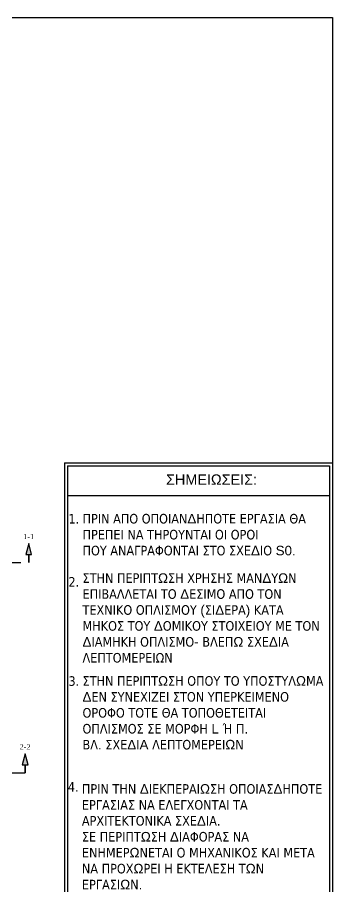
# Model space of a CAD drawing. Header units: millimetres. Extents: x -2171 to 1563, y -1758 to -1505.
# Drawn here: x -1058.08 to -1049.82, y -1612.98 to -1590.25 of the extents above; entities that cross this region are included whole.
import ezdxf
from ezdxf.enums import TextEntityAlignment as Align

# ---------------------------------------------------------------- set-up
doc = ezdxf.new("R2010")
doc.units = ezdxf.units.MM
doc.linetypes.add('DASHDOT', pattern=[25.4, 12.7, -6.35, 0, -6.35])
for name, color, linetype in [('-S-A3 PAGE', 3, 'Continuous'), ('-S_TEXT', 3, 'Continuous'), ('pinakaki', 153, 'Continuous'), ('Sect_Line_Symbol', 7, 'Continuous')]:
    doc.layers.add(name, color=color, linetype=linetype)
doc.styles.add('S1TmsNwRmn1359_b_934_161', font='times.ttf', dxfattribs={"width": 0.933629, "height": 0.135937})
doc.styles.get("Standard").update_dxf_attribs({"font": 'tahoma.ttf'})

# ---------------------------------------------------------------- blocks, each defined once
blk = doc.blocks.new('PINAKAKI')
at = {"layer": '-S-A3 PAGE', "ltscale": 5}
blk.add_line((121995.588, -208359.262), (121988.733, -208359.262), dxfattribs=at)
at = {"color": 0}
for p, q in [((121988.65, -208358.392), (121988.65, -208373.351)), ((121988.65, -208358.392), (121995.67, -208358.392)), ((121988.733, -208358.475), (121988.733, -208370.548)), ((121988.733, -208358.475), (121995.588, -208358.475)), ((121995.588, -208358.475), (121995.588, -208370.548)), ((121995.67, -208358.392), (121995.669, -208370.631))]:
    blk.add_line(p, q, dxfattribs=at)
at = {"layer": '-S_TEXT', "color": 3}
for s, p in [('1.', (121988.755, -208359.983)), ('2.', (121988.755, -208361.633)), ('3.', (121988.755, -208364.226)), ('4.', (121988.739, -208366.994))]:
    blk.add_text(s, height=0.25, dxfattribs=at).set_placement(p)
at = {"layer": '-S_TEXT', "color": 3, "char_height": 0.25, "attachment_point": 1}
for s, insert in [('ΠΡΙΝ ΑΠΟ ΟΠΟΙΑΝ{\\fArial|b0|i0|c186|p34;Δ}ΗΠΟΤΕ ΕΡΓΑΣΙΑ ΘΑ ΠΡΕΠΕΙ ΝΑ ΤΗΡΟΥΝΤΑΙ ΟΙ ΟΡΟΙ\\PΠΟΥ ΑΝΑΓΡΑΦΟΝΤΑΙ ΣΤΟ ΣΧΕ{\\fArial|b0|i0|c186|p34;Δ}ΙΟ {\\fArial|b0|i0|c186|p34;S0.}', (121989.123, -208359.731)), ('ΣΤΗΝ ΠΕΡΙΠΤ{\\fArial|b0|i0|c186|p34;Ω}ΣΗ ΧΡΗΣΗΣ ΜΑΝ{\\fArial|b0|i0|c186|p34;Δ}Υ{\\fArial|b0|i0|c186|p34;Ω}Ν ΕΠΙΒΑΛΛΕΤΑΙ ΤΟ {\\fArial|b0|i0|c186|p34;Δ}ΕΣΙΜΟ ΑΠΟ ΤΟΝ ΤΕΧΝΙΚΟ ΟΠΛΙΣΜΟΥ {\\fArial|b0|i0|c186|p34;(}ΣΙ{\\fArial|b0|i0|c186|p34;Δ}ΕΡΑ{\\fArial|b0|i0|c186|p34;) }ΚΑΤΑ ΜΗΚΟΣ ΤΟΥ {\\fArial|b0|i0|c186|p34;Δ}ΟΜΙΚΟΥ ΣΤΟΙΧΕΙΟΥ ΜΕ ΤΟΝ {\\fArial|b0|i0|c186|p34;Δ}ΙΑΜΗΚΗ ΟΠΛΙΣΜΟ{\\fArial|b0|i0|c186|p34;- }ΒΛΕΠ{\\fArial|b0|i0|c186|p34;Ω }ΣΧΕ{\\fArial|b0|i0|c186|p34;Δ}ΙΑ ΛΕΠΤΟΜΕΡΕΙΩΝ', (121989.123, -208361.284)), ('ΣΤΗΝ ΠΕΡΙΠΤ{\\fArial|b0|i0|c186|p34;Ω}ΣΗ ΟΠΟΥ ΤΟ ΥΠΟΣΤΥΛ{\\fArial|b0|i0|c186|p34;Ω}ΜΑ {\\fArial|b0|i0|c186|p34;Δ}ΕΝ ΣΥΝΕΧΙΖΕΙ ΣΤΟΝ ΥΠΕΡΚΕΙΜΕΝΟ ΟΡΟΦΟ ΤΟΤΕ ΘΑ ΤΟΠΟΘΕΤΕΙΤΑΙ ΟΠΛΙΣΜΟΣ ΣΕ ΜΟΡΦΗ {\\fArial|b0|i0|c186|p34;L }Ή Π{\\fArial|b0|i0|c186|p34;.  \\P}ΒΛ{\\fArial|b0|i0|c186|p34;. }ΣΧΕ{\\fArial|b0|i0|c186|p34;Δ}Ι{\\fArial|b0|i0|c186|p34;A }ΛΕΠΤΟΜΕΡΕΙ{\\fArial|b0|i0|c186|p34;Ω}Ν', (121989.123, -208363.973)), ('ΠΡΙΝ ΤΗΝ {\\fArial|b0|i0|c186|p34;Δ}ΙΕΚΠΕΡΑΙ{\\fArial|b0|i0|c186|p34;Ω}ΣΗ ΟΠΟΙΑΣ{\\fArial|b0|i0|c186|p34;Δ}ΗΠΟΤΕ ΕΡΓΑΣΙΑΣ ΝΑ ΕΛΕΓΧΟΝΤΑΙ ΤΑ ΑΡΧΙΤΕΚΤΟΝΙΚΑ ΣΧΕ{\\fArial|b0|i0|c186|p34;Δ}ΙΑ{\\fArial|b0|i0|c186|p34;.\\P}ΣΕ ΠΕΡΙΠΤ{\\fArial|b0|i0|c186|p34;Ω}ΣΗ {\\fArial|b0|i0|c186|p34;Δ}ΙΑΦΟΡΑΣ ΝΑ ΕΝΗΜΕΡ{\\fArial|b0|i0|c186|p34;Ω}ΝΕΤΑΙ Ο ΜΗΧΑΝΙΚΟΣ ΚΑΙ ΜΕΤΑ ΝΑ ΠΡΟΧ{\\fArial|b0|i0|c186|p34;Ω}ΡΕΙ Η ΕΚΤΕΛΕΣΗ Τ{\\fArial|b0|i0|c186|p34;Ω}Ν ΕΡΓΑΣΙ{\\fArial|b0|i0|c186|p34;Ω}Ν{\\fArial|b0|i0|c186|p34;.}', (121989.107, -208366.797))]:
    blk.add_mtext_dynamic_manual_height_columns(s, width=6.38621, gutter_width=1, heights=[0], dxfattribs=dict(at, insert=insert))
at = {"layer": 'pinakaki', "ltscale": 0.005, "insert": (121991.31, -208358.698), "char_height": 0.26955, "width": 6.67467, "attachment_point": 1}
blk.add_mtext('{\\fArial|b0|i0|c161|p34;ΣΗΜΕΙΩΣΕΙΣ:}', dxfattribs=at)

msp = doc.modelspace()

# ---------------------------------------------------------------- hatches: boundary and pattern name
at = {"layer": 'Sect_Line_Symbol'}
for points in [[(-1057.7792, -1604.506), (-1057.7792, -1604.2958), (-1057.7015, -1604.2958), (-1057.7792, -1604.006), (-1057.8568, -1604.2958), (-1057.7792, -1604.2958)], [(-1057.8725, -1610.006), (-1057.8725, -1609.7958), (-1057.7949, -1609.7958), (-1057.8725, -1609.506), (-1057.9502, -1609.7958), (-1057.8725, -1609.7958)]]:
    msp.add_hatch(color=2, dxfattribs=at).paths.add_polyline_path(points)

# ---------------------------------------------------------------- linework, layer by layer
at = {"layer": '-S_TEXT', "ltscale": 5}
msp.add_lwpolyline([(-1107.97, -1590.2497), (-1049.8225, -1590.2497), (-1049.8225, -1630.2944), (-1107.97, -1630.2944)], close=True, dxfattribs=at)
at = {"layer": 'Sect_Line_Symbol', "color": 2}
for points in [[(-1057.7792, -1604.506), (-1057.7792, -1604.2958), (-1057.7015, -1604.2958), (-1057.7792, -1604.006), (-1057.8568, -1604.2958), (-1057.7792, -1604.2958)], [(-1057.8725, -1610.006), (-1057.8725, -1609.7958), (-1057.7949, -1609.7958), (-1057.8725, -1609.506), (-1057.9502, -1609.7958), (-1057.8725, -1609.7958)]]:
    msp.add_lwpolyline(points, close=True, dxfattribs=at)
at = {"layer": 'Sect_Line_Symbol', "color": 2, "linetype": 'DASHDOT', "ltscale": 0.05}
for points in [[(-1064.0998, -1604.506), (-1057.7792, -1604.506)], [(-1063.9188, -1610.006), (-1057.8725, -1610.006)]]:
    msp.add_lwpolyline(points, dxfattribs=at)

# ---------------------------------------------------------------- block references
at = {"layer": '-S_TEXT', "linetype": 'Continuous', "ltscale": 0.5}
msp.add_blockref('PINAKAKI', (-123045.4927, 206756.498), dxfattribs=at)

# ---------------------------------------------------------------- texts
at = {"layer": 'Sect_Line_Symbol', "color": 2, "style": 'S1TmsNwRmn1359_b_934_161', "width": 0.933629}
for s, p in [('1-1', (-1057.7792, -1603.756)), ('2-2', (-1057.8725, -1609.256))]:
    msp.add_text(s, height=0.13594, dxfattribs=at).set_placement(p, align=Align.TOP_CENTER)

doc.saveas('drawing.dxf')
